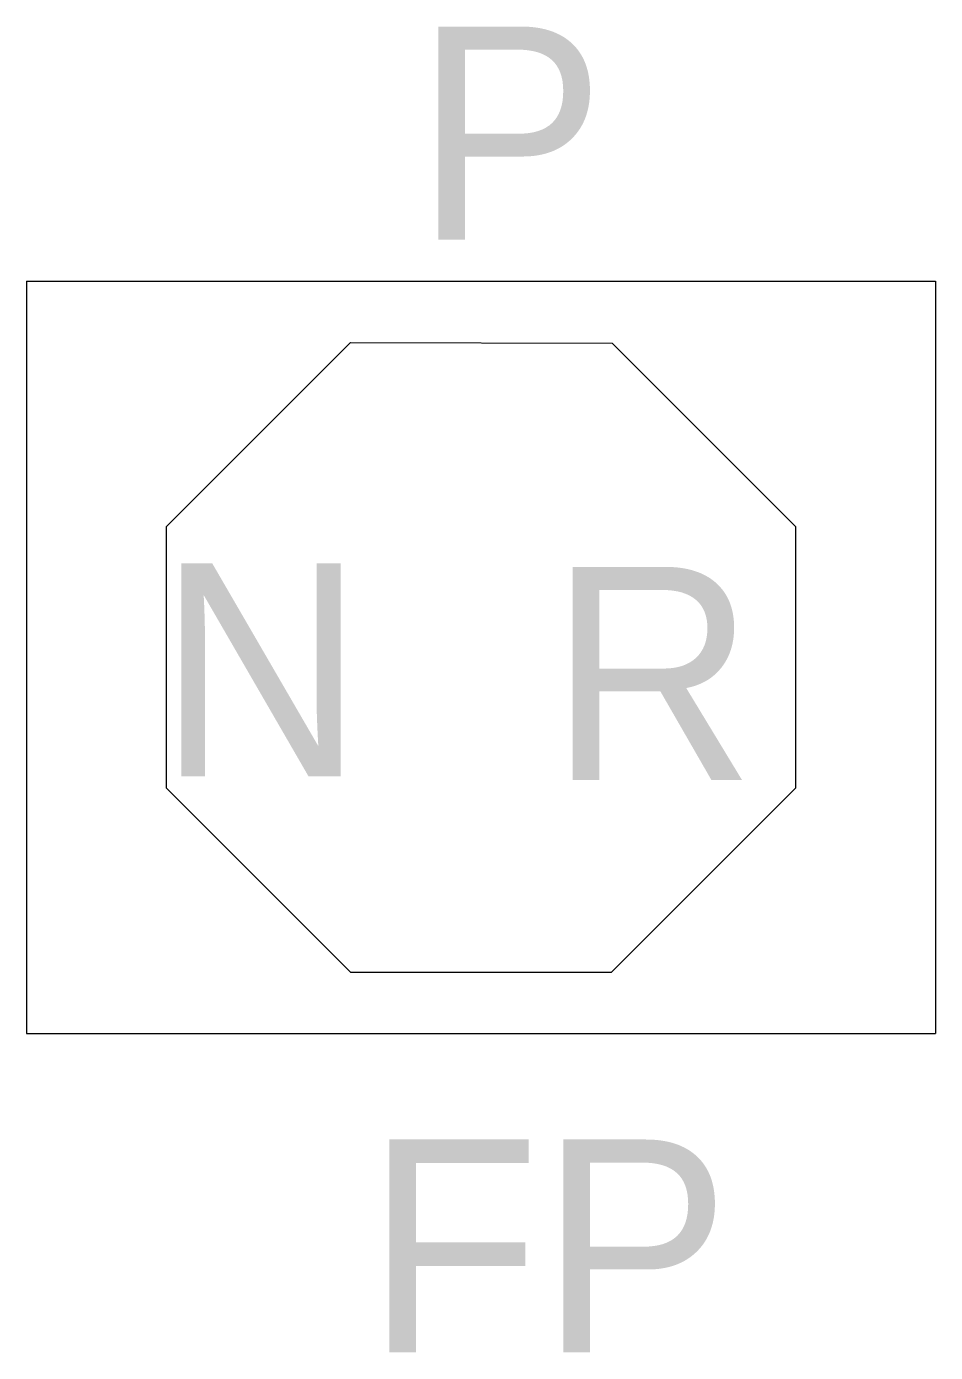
# Model space of a CAD drawing. Extents: x -0.16 to 0.16, y -0.245 to 0.222.
import ezdxf

# ---------------------------------------------------------------- set-up
doc = ezdxf.new("R2010")
doc.units = 0
doc.layers.add('ILUMINACAO', color=1, linetype='CONTINUOUS')

msp = doc.modelspace()

# ---------------------------------------------------------------- linework, layer by layer
at = {"layer": 'ILUMINACAO', "color": 0}
for p, q in [((-0.16, 0.1325), (-0.16, -0.1325)), ((-0.16, 0.1325), (0.16, 0.1325)), ((0.16, 0.1325), (0.16, -0.1325)), ((-0.04592, 0.11087), (0.04613, 0.11066)), ((-0.04532, -0.11087), (0.04592, -0.11087)), ((-0.16, -0.1325), (0.16, -0.1325))]:
    msp.add_line(p, q, dxfattribs=at)
for points in [[(-0.04592, 0.11087), (-0.11087, 0.04592), (-0.11087, -0.04592), (-0.04592, -0.11087), (-0.04532, -0.11087)], [(0.04564, -0.11087), (0.04592, -0.11087), (0.11087, -0.04592), (0.11087, 0.04592), (0.04613, 0.11066)]]:
    msp.add_lwpolyline(points, dxfattribs=at)

# ---------------------------------------------------------------- texts
for tag, p, s, flags in [('P', (-0.02325, 0.14714), '28.8', 1), ('N', (-0.11369, -0.04194), '', 4), ('R', (0.02408, -0.04313), '', 4), ('FP', (-0.04052, -0.24478), '0.9', 13)]:
    msp.add_attdef(tag, p, s, height=0.075, dxfattribs=dict(at, flags=flags))

doc.saveas('drawing.dxf')
